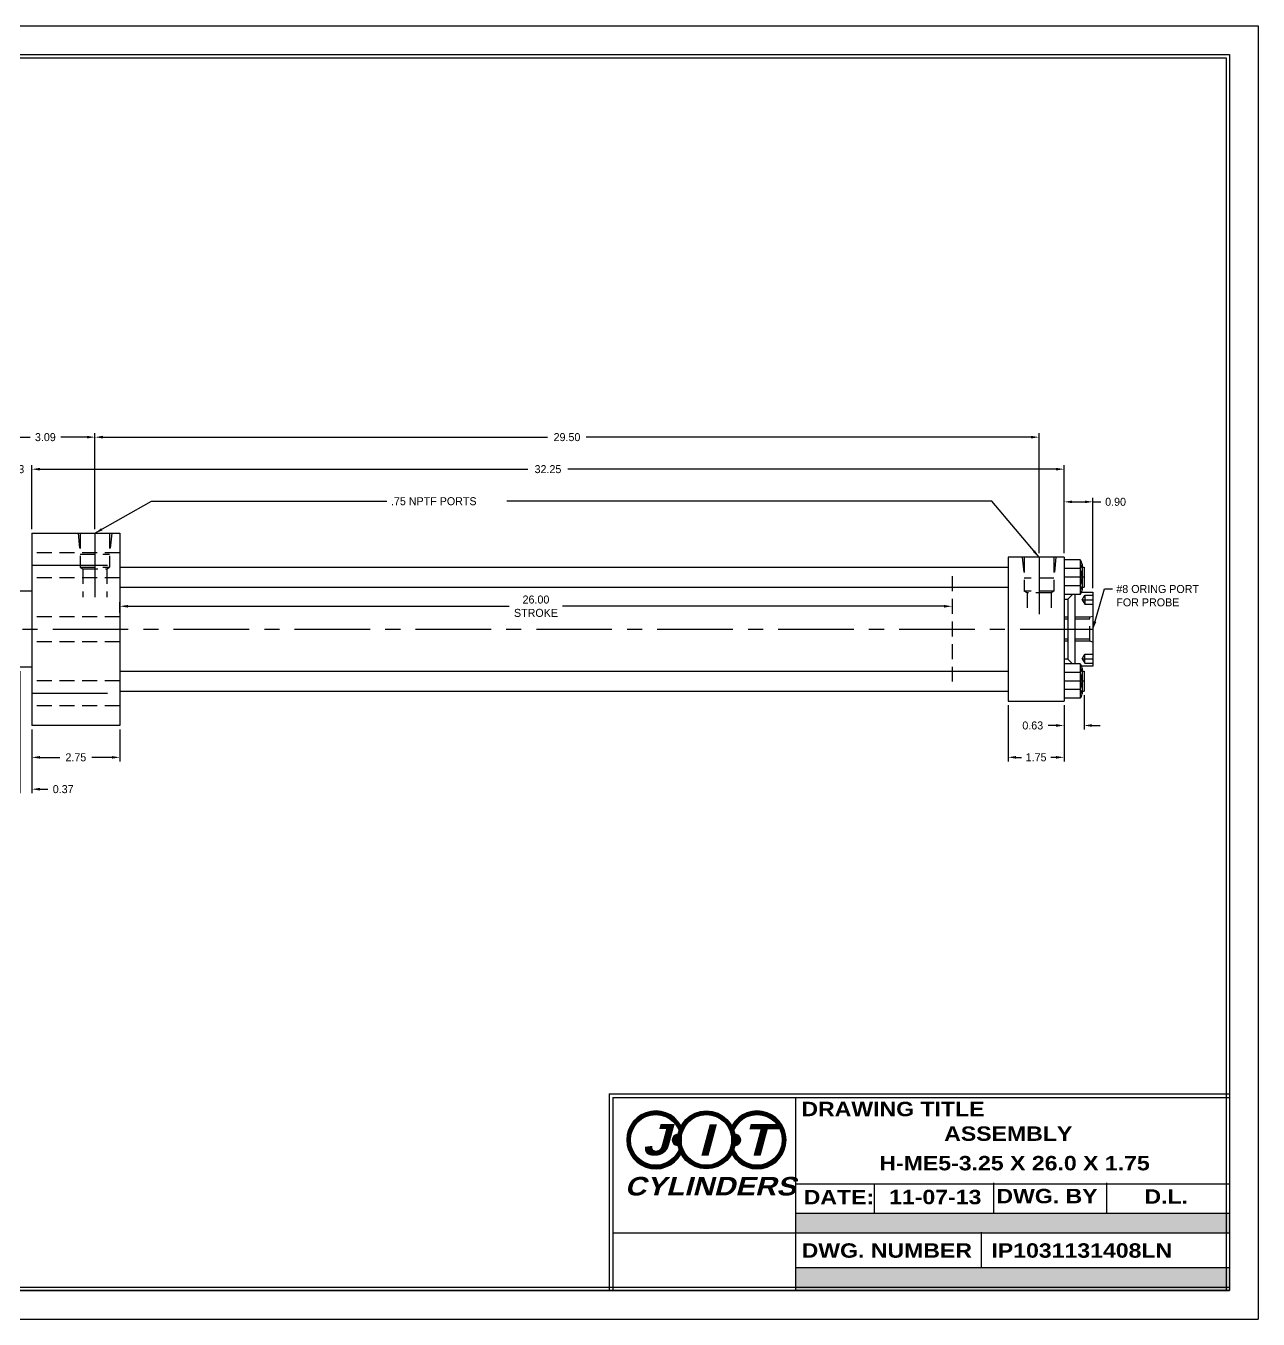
# Model space of a CAD drawing. Extents: x -19.7 to 42.1, y -13.8 to 43.9.
# Drawn here: x 3.57 to 42.07, y -13.76 to 26.63 of the extents above; entities that cross this region are included whole.
import ezdxf

# ---------------------------------------------------------------- set-up
doc = ezdxf.new("R2010")
doc.units = 0
doc.header["$LTSCALE"] = 1.888889
doc.header["$MEASUREMENT"] = 0
doc.linetypes.add('CENTER', pattern=[2, 1.25, -0.25, 0.25, -0.25])
doc.linetypes.add('DASHED2', pattern=[0.375, 0.25, -0.125])
doc.layers.get('DEFPOINTS').update_dxf_attribs({"linetype": 'CONTINUOUS'})
for name, color, linetype in [('BODY', 1, 'CONTINUOUS'), ('CENTER', 70, 'CENTER'), ('DIMENSION', 7, 'CONTINUOUS'), ('HIDDEN', 140, 'DASHED2'), ('TB', 7, 'CONTINUOUS')]:
    doc.layers.add(name, color=color, linetype=linetype)
doc.styles.add('ADESK1', font='romans')
doc.dimstyles.new('STANDARD_WS', dxfattribs={"dimscale": 1.888889, "dimtxt": 0.18, "dimasz": 0.18, "dimexe": 0.18, "dimexo": 0.0625, "dimgap": 0.09, "dimtad": 0, "dimtih": 1, "dimtoh": 1, "dimdec": 4, "dimzin": 0, "dimdsep": 46, "dimtxsty": 'Standard', "dimcen": 0.09, "dimadec": 0, "dimazin": 0, "dimtfac": 1, "dimtdec": 4, "dimtofl": 0, "dimtmove": 0, "dimatfit": 3, "dimfxl": 0, "dimtolj": 1, "dimtzin": 0, "dimarcsym": 0})
pattern_1 = [(0, (-16.87327, -4.33368), (0, 0.12668906), [0.12668906, -0.12668906]), (45, (-16.746585, -4.33368), (7e-18, 0.12668906), [0.03167227, -0.11582086, 0.03167227, -0.1791654])]

# ---------------------------------------------------------------- blocks, each defined once
blk = doc.blocks.new('*D117')
at = {"layer": 'DEFPOINTS', "color": 0}
for p in [(36.009, 12.787), (3.759, 10.787), (36.009, 10.037)]:
    blk.add_point(p, dxfattribs=at)
at = {"layer": 'DIMENSION', "color": 0, "lineweight": -2}
for p, q in [((3.759, 10.912), (3.759, 12.912)), ((4.009, 12.787), (19.259, 12.787)), ((35.759, 12.787), (20.509, 12.787)), ((36.009, 10.162), (36.009, 12.912))]:
    blk.add_line(p, q, dxfattribs=at)
at = {"layer": 'DIMENSION', "color": 0}
for points in [[(4.009, 12.829), (4.009, 12.746), (3.759, 12.787)], [(35.759, 12.829), (35.759, 12.746), (36.009, 12.787)]]:
    blk.add_solid(points, dxfattribs=at)
at = {"layer": 'DIMENSION', "color": 0, "insert": (19.884, 12.787), "char_height": 0.25, "attachment_point": 5}
blk.add_mtext('\\A1;32.25', dxfattribs=at)
blk = doc.blocks.new('*D118')
at = {"layer": 'DEFPOINTS', "color": 0}
for p in [(5.728, 13.787), (5.728, 10.787), (35.227, 10.037)]:
    blk.add_point(p, dxfattribs=at)
at = {"layer": 'DIMENSION', "color": 0, "lineweight": -2}
for p, q in [((5.728, 10.912), (5.728, 13.912)), ((5.978, 13.787), (19.874, 13.787)), ((34.977, 13.787), (21.082, 13.787)), ((35.227, 10.162), (35.227, 13.912))]:
    blk.add_line(p, q, dxfattribs=at)
at = {"layer": 'DIMENSION', "color": 0}
for points in [[(5.978, 13.829), (5.978, 13.746), (5.728, 13.787)], [(34.977, 13.829), (34.977, 13.746), (35.227, 13.787)]]:
    blk.add_solid(points, dxfattribs=at)
at = {"layer": 'DIMENSION', "color": 0, "insert": (20.478, 13.787), "char_height": 0.25, "attachment_point": 5}
blk.add_mtext('\\A1;29.50', dxfattribs=at)
blk = doc.blocks.new('*D119')
at = {"layer": 'DEFPOINTS', "color": 0}
for p in [(2.634, 13.787), (5.728, 10.787), (2.634, 8.569)]:
    blk.add_point(p, dxfattribs=at)
at = {"layer": 'DIMENSION', "color": 0, "lineweight": -2}
for p, q in [((2.634, 8.694), (2.634, 13.912)), ((2.884, 13.787), (3.702, 13.787)), ((5.478, 13.787), (4.66, 13.787)), ((5.728, 10.912), (5.728, 13.912))]:
    blk.add_line(p, q, dxfattribs=at)
at = {"layer": 'DIMENSION', "color": 0}
for points in [[(2.884, 13.829), (2.884, 13.746), (2.634, 13.787)], [(5.478, 13.829), (5.478, 13.746), (5.728, 13.787)]]:
    blk.add_solid(points, dxfattribs=at)
at = {"layer": 'DIMENSION', "color": 0, "insert": (4.181, 13.787), "char_height": 0.25, "attachment_point": 5}
blk.add_mtext('\\A1;3.09', dxfattribs=at)
blk = doc.blocks.new('*D120')
at = {"layer": 'DEFPOINTS', "color": 0}
for p in [(2.634, 12.787), (3.759, 10.787), (2.634, 8.569)]:
    blk.add_point(p, dxfattribs=at)
at = {"layer": 'DIMENSION', "color": 0, "lineweight": -2}
for p, q in [((2.384, 12.787), (2.134, 12.787)), ((2.634, 8.694), (2.634, 12.912)), ((3.759, 10.912), (3.759, 12.912)), ((4.009, 12.787), (4.259, 12.787))]:
    blk.add_line(p, q, dxfattribs=at)
at = {"layer": 'DIMENSION', "color": 0}
for points in [[(2.384, 12.829), (2.384, 12.746), (2.634, 12.787)], [(4.009, 12.829), (4.009, 12.746), (3.759, 12.787)]]:
    blk.add_solid(points, dxfattribs=at)
at = {"layer": 'DIMENSION', "color": 0, "insert": (3.197, 12.787), "char_height": 0.25, "attachment_point": 5}
blk.add_mtext('\\A1;1.13', dxfattribs=at)
blk = doc.blocks.new('*D122')
at = {"layer": 'DEFPOINTS', "color": 0}
for p in [(3.759, 4.787), (6.509, 4.787), (6.509, 3.787)]:
    blk.add_point(p, dxfattribs=at)
at = {"layer": 'DIMENSION', "color": 0, "lineweight": -2}
for p, q in [((3.759, 4.662), (3.759, 3.662)), ((6.509, 4.662), (6.509, 3.662)), ((4.009, 3.787), (4.634, 3.787)), ((6.259, 3.787), (5.634, 3.787))]:
    blk.add_line(p, q, dxfattribs=at)
at = {"layer": 'DIMENSION', "color": 0}
for points in [[(4.009, 3.829), (4.009, 3.746), (3.759, 3.787)], [(6.259, 3.829), (6.259, 3.746), (6.509, 3.787)]]:
    blk.add_solid(points, dxfattribs=at)
at = {"layer": 'DIMENSION', "color": 0, "insert": (5.134, 3.787), "char_height": 0.25, "attachment_point": 5}
blk.add_mtext('\\A1;2.75', dxfattribs=at)
blk = doc.blocks.new('*D123')
at = {"layer": 'DEFPOINTS', "color": 0}
for p in [(34.259, 5.537), (36.009, 5.537), (34.259, 3.787)]:
    blk.add_point(p, dxfattribs=at)
at = {"layer": 'DIMENSION', "color": 0, "lineweight": -2}
for p, q in [((34.259, 5.412), (34.259, 3.662)), ((36.009, 5.412), (36.009, 3.662)), ((34.509, 3.787), (34.676, 3.787)), ((35.759, 3.787), (35.593, 3.787))]:
    blk.add_line(p, q, dxfattribs=at)
at = {"layer": 'DIMENSION', "color": 0}
for points in [[(34.509, 3.829), (34.509, 3.746), (34.259, 3.787)], [(35.759, 3.829), (35.759, 3.746), (36.009, 3.787)]]:
    blk.add_solid(points, dxfattribs=at)
at = {"layer": 'DIMENSION', "color": 0, "insert": (35.134, 3.787), "char_height": 0.25, "attachment_point": 5}
blk.add_mtext('\\A1;1.75', dxfattribs=at)
blk = doc.blocks.new('*D125')
at = {"layer": 'DEFPOINTS', "color": 0}
for p in [(36.634, 5.859), (36.009, 5.537), (36.009, 4.782)]:
    blk.add_point(p, dxfattribs=at)
at = {"layer": 'DIMENSION', "color": 0, "lineweight": -2}
for p, q in [((36.634, 5.734), (36.634, 4.657)), ((36.009, 5.412), (36.009, 4.657)), ((35.759, 4.782), (35.509, 4.782)), ((36.884, 4.782), (37.134, 4.782))]:
    blk.add_line(p, q, dxfattribs=at)
at = {"layer": 'DIMENSION', "color": 0}
for points in [[(35.759, 4.824), (35.759, 4.74), (36.009, 4.782)], [(36.884, 4.824), (36.884, 4.74), (36.634, 4.782)]]:
    blk.add_solid(points, dxfattribs=at)
at = {"layer": 'DIMENSION', "color": 0, "insert": (35.03, 4.782), "char_height": 0.25, "attachment_point": 5}
blk.add_mtext('\\A1;0.63', dxfattribs=at)
blk = doc.blocks.new('*D127')
at = {"layer": 'DEFPOINTS', "color": 0}
for p in [(3.384, 6.599), (3.759, 4.787), (3.384, 2.793)]:
    blk.add_point(p, dxfattribs=at)
at = {"layer": 'DIMENSION', "color": 0, "lineweight": -2}
for p, q in [((3.384, 6.474), (3.384, 2.668)), ((3.759, 4.662), (3.759, 2.668)), ((3.134, 2.793), (2.884, 2.793)), ((4.009, 2.793), (4.259, 2.793))]:
    blk.add_line(p, q, dxfattribs=at)
at = {"layer": 'DIMENSION', "color": 0}
for points in [[(3.134, 2.834), (3.134, 2.751), (3.384, 2.793)], [(4.009, 2.834), (4.009, 2.751), (3.759, 2.793)]]:
    blk.add_solid(points, dxfattribs=at)
at = {"layer": 'DIMENSION', "color": 0, "insert": (4.738, 2.793), "char_height": 0.25, "attachment_point": 5}
blk.add_mtext('\\A1;0.37', dxfattribs=at)
blk = doc.blocks.new('*D130')
at = {"layer": 'DEFPOINTS', "color": 0}
for p in [(6.509, 8.506), (32.509, 8.531), (6.509, 8.178)]:
    blk.add_point(p, dxfattribs=at)
at = {"layer": 'DIMENSION', "color": 0, "lineweight": -2}
for p, q in [((6.509, 8.303), (6.509, 8.631)), ((6.759, 8.506), (18.676, 8.506)), ((32.259, 8.506), (20.343, 8.506)), ((32.509, 8.406), (32.509, 8.381))]:
    blk.add_line(p, q, dxfattribs=at)
at = {"layer": 'DIMENSION', "color": 0}
for points in [[(6.759, 8.547), (6.759, 8.464), (6.509, 8.506)], [(32.259, 8.547), (32.259, 8.464), (32.509, 8.506)]]:
    blk.add_solid(points, dxfattribs=at)
at = {"layer": 'DIMENSION', "color": 0, "insert": (19.509, 8.506), "char_height": 0.25, "attachment_point": 5}
blk.add_mtext('\\A1;26.00\\PSTROKE', dxfattribs=at)
blk = doc.blocks.new('*D134')
at = {"layer": 'DEFPOINTS', "color": 0}
for p in [(36.909, 11.767), (36.009, 10.037), (36.909, 8.943)]:
    blk.add_point(p, dxfattribs=at)
at = {"layer": 'DIMENSION', "color": 0, "lineweight": -2}
for p, q in [((36.009, 10.162), (36.009, 11.892)), ((36.259, 11.767), (36.659, 11.767)), ((36.909, 9.068), (36.909, 11.892)), ((36.909, 11.767), (37.159, 11.767))]:
    blk.add_line(p, q, dxfattribs=at)
at = {"layer": 'DIMENSION', "color": 0}
for points in [[(36.259, 11.808), (36.259, 11.725), (36.009, 11.767)], [(36.659, 11.808), (36.659, 11.725), (36.909, 11.767)]]:
    blk.add_solid(points, dxfattribs=at)
at = {"layer": 'DIMENSION', "color": 0, "insert": (37.618, 11.767), "char_height": 0.25, "attachment_point": 5}
blk.add_mtext('\\A1;0.90', dxfattribs=at)

msp = doc.modelspace()

# ---------------------------------------------------------------- hatches: boundary and pattern name
at = {"layer": 'TB'}
h = msp.add_hatch(dxfattribs=at)
h.set_pattern_fill('FLEX', color=256, scale=0.506756, style=0)
h.set_pattern_definition(pattern_1)
h.paths.add_polyline_path([(41.181, -11.058), (41.181, -10.454), (27.618, -10.454), (27.618, -11.058)])
h = msp.add_hatch(dxfattribs=at)
h.set_pattern_fill('FLEX', color=256, scale=0.506756, style=0)
h.set_pattern_definition(pattern_1)
h.paths.add_polyline_path([(41.181, -12.867), (41.181, -12.146), (27.618, -12.146), (27.618, -12.867)])

# ---------------------------------------------------------------- linework, layer by layer
at = {"layer": 'BODY'}
for p, q in [((3.759, 10.787), (3.759, 4.787)), ((3.759, 10.787), (6.509, 10.787)), ((6.509, 10.787), (6.509, 4.787)), ((6.509, 9.725), (34.259, 9.725)), ((34.259, 10.037), (34.259, 5.537)), ((36.009, 10.037), (34.259, 10.037)), ((36.009, 10.037), (36.009, 5.537)), ((36.509, 9.953), (36.009, 9.953)), ((36.009, 9.953), (36.009, 8.872)), ((36.509, 9.953), (36.509, 8.872)), ((36.571, 9.818), (36.571, 9.007)), ((36.571, 9.724), (36.634, 9.724)), ((36.634, 9.724), (36.634, 9.1)), ((36.509, 9.682), (36.009, 9.682)), ((3.759, 8.975), (3.384, 8.975)), ((6.509, 9.1), (34.259, 9.1)), ((34.259, 9.1), (34.259, 8.588)), ((36.509, 9.142), (36.009, 9.142)), ((36.56, 8.943), (36.909, 8.943)), ((36.571, 9.1), (36.634, 9.1)), ((36.909, 8.943), (36.909, 6.631)), ((36.509, 8.872), (36.009, 8.872)), ((36.009, 8.725), (36.129, 8.725)), ((36.009, 8.725), (36.009, 8.572)), ((36.129, 8.725), (36.276, 8.872)), ((36.129, 8.725), (36.129, 6.85)), ((36.347, 8.872), (36.347, 6.711)), ((3.759, 6.599), (3.384, 6.599)), ((6.509, 6.475), (34.259, 6.475)), ((36.129, 6.85), (36.009, 6.85)), ((36.509, 6.711), (36.009, 6.711)), ((36.009, 6.711), (36.009, 5.631)), ((36.267, 6.711), (36.129, 6.85)), ((36.509, 6.711), (36.509, 5.631)), ((36.909, 6.631), (36.563, 6.631)), ((36.571, 6.576), (36.571, 5.766)), ((36.571, 6.483), (36.634, 6.483)), ((36.634, 6.483), (36.634, 5.859)), ((36.509, 6.441), (36.009, 6.441)), ((6.509, 5.85), (34.259, 5.85)), ((36.509, 5.901), (36.009, 5.901)), ((36.571, 5.859), (36.634, 5.859)), ((34.259, 5.537), (36.009, 5.537)), ((36.509, 5.631), (36.009, 5.631)), ((6.509, 4.787), (3.759, 4.787))]:
    msp.add_line(p, q, dxfattribs=at)
for centre, radius, start, end in [((36.393, 9.818), 0.178, 310.6974, 49.3026), ((35.952, 9.412), 0.62, 334.1533, 25.8467), ((36.393, 9.007), 0.178, 310.6974, 49.3026), ((36.393, 6.576), 0.178, 310.6974, 49.3026), ((35.952, 6.171), 0.62, 334.1533, 25.8467), ((36.393, 5.766), 0.178, 310.6974, 49.3026)]:
    msp.add_arc(centre, radius, start, end, dxfattribs=at)
at = {"layer": 'CENTER'}
for p, q in [((5.728, 10.787), (5.728, 8.787)), ((3.759, 9.787), (6.509, 9.787)), ((35.227, 10.037), (35.227, 8.256)), ((36.634, 9.412), (36.009, 9.412)), ((36.578, 8.709), (36.909, 8.709)), ((0.634, 7.787), (36.909, 7.787)), ((36.578, 6.865), (36.909, 6.865)), ((36.634, 6.171), (36.009, 6.171)), ((3.759, 5.787), (6.509, 5.787))]:
    msp.add_line(p, q, dxfattribs=at)
at = {"layer": 'HIDDEN'}
for p, q in [((5.203, 10.787), (5.267, 10.131)), ((5.267, 10.787), (5.267, 9.725)), ((6.189, 10.787), (6.189, 9.725)), ((6.253, 10.787), (6.189, 10.131)), ((6.509, 10.178), (3.759, 10.178)), ((5.267, 10.131), (6.189, 10.131)), ((5.267, 9.725), (6.189, 9.725)), ((5.267, 9.725), (5.353, 9.676)), ((6.103, 9.676), (6.189, 9.725)), ((34.702, 10.037), (34.766, 9.381)), ((34.766, 10.037), (34.766, 8.975)), ((35.688, 10.037), (35.688, 8.975)), ((35.752, 10.037), (35.688, 9.381)), ((6.509, 9.397), (3.759, 9.397)), ((5.353, 9.676), (6.103, 9.676)), ((5.353, 9.676), (5.353, 8.787)), ((6.103, 9.676), (6.103, 8.787)), ((32.509, 9.449), (32.509, 6.159)), ((35.688, 9.381), (34.766, 9.381)), ((35.688, 8.975), (34.766, 8.975)), ((34.852, 8.926), (34.766, 8.975)), ((35.602, 8.926), (34.852, 8.926)), ((34.852, 8.926), (34.852, 8.256)), ((35.688, 8.975), (35.602, 8.926)), ((35.602, 8.926), (35.602, 8.256)), ((36.578, 8.709), (36.659, 8.85)), ((36.578, 8.709), (36.659, 8.569)), ((36.659, 8.85), (36.659, 8.569)), ((36.659, 8.85), (36.909, 8.85)), ((36.659, 8.569), (36.909, 8.569)), ((6.509, 8.178), (3.759, 8.178)), ((36.809, 8.162), (36.009, 8.162)), ((36.809, 8.1), (36.009, 8.1)), ((36.909, 8.189), (36.809, 8.162)), ((36.809, 7.412), (36.809, 8.162)), ((6.509, 7.397), (3.759, 7.397)), ((36.809, 7.474), (36.009, 7.474)), ((36.809, 7.412), (36.009, 7.412)), ((36.909, 7.385), (36.809, 7.412)), ((36.578, 6.865), (36.659, 7.006)), ((36.659, 7.006), (36.909, 7.006)), ((36.659, 6.725), (36.659, 7.006)), ((36.578, 6.865), (36.659, 6.725)), ((36.659, 6.725), (36.909, 6.725)), ((6.509, 6.178), (3.759, 6.178)), ((6.509, 5.397), (3.759, 5.397))]:
    msp.add_line(p, q, dxfattribs=at)
at = {"layer": 'TB'}
for p, q in [((-19.672, 26.633), (42.072, 26.633)), ((42.072, 26.633), (42.072, -13.758)), ((-18.781, 25.742), (41.181, 25.742)), ((-18.671, 25.631), (41.07, 25.631)), ((41.07, 25.631), (41.07, -12.867)), ((41.181, 25.742), (41.181, -12.867)), ((21.797, -6.724), (41.181, -6.724)), ((21.797, -6.724), (21.797, -12.867)), ((21.907, -6.835), (41.181, -6.835)), ((21.907, -6.835), (21.907, -12.867)), ((27.618, -6.835), (27.618, -12.867)), ((27.618, -9.537), (41.181, -9.537)), ((30.08, -9.533), (30.08, -10.454)), ((33.8, -9.501), (33.8, -10.446)), ((37.332, -9.501), (37.332, -10.454)), ((27.618, -10.454), (41.181, -10.454)), ((21.907, -11.058), (27.618, -11.058)), ((27.618, -11.058), (41.181, -11.058)), ((33.422, -11.044), (33.422, -12.146)), ((27.618, -12.146), (27.618, -12.146)), ((27.618, -12.146), (41.181, -12.146)), ((41.181, -12.867), (-18.781, -12.867)), ((-18.781, -12.867), (41.181, -12.867)), ((-18.671, -12.757), (41.181, -12.757)), ((-19.672, -13.758), (42.072, -13.758))]:
    msp.add_line(p, q, dxfattribs=at)
for centre, radius in [((24.835, -8.161), 0.903), ((24.835, -8.161), 0.901), ((24.835, -8.161), 0.899), ((24.835, -8.161), 0.897), ((24.835, -8.161), 0.894), ((24.835, -8.161), 0.894), ((24.835, -8.161), 0.892), ((24.835, -8.161), 0.892), ((23.251, -8.161), 0.796), ((23.251, -8.161), 0.794), ((23.251, -8.161), 0.792), ((24.835, -8.161), 0.89), ((24.835, -8.161), 0.888), ((24.835, -8.161), 0.885), ((24.835, -8.161), 0.883), ((24.835, -8.161), 0.881), ((24.835, -8.161), 0.879), ((24.835, -8.161), 0.877), ((24.835, -8.161), 0.874), ((24.835, -8.161), 0.872), ((24.835, -8.161), 0.87), ((24.835, -8.161), 0.868), ((24.835, -8.161), 0.865), ((24.835, -8.161), 0.863), ((24.835, -8.161), 0.861), ((24.835, -8.161), 0.859), ((24.835, -8.161), 0.856), ((24.835, -8.161), 0.854), ((24.835, -8.161), 0.852), ((24.835, -8.161), 0.85), ((24.835, -8.161), 0.848), ((24.835, -8.161), 0.848), ((24.835, -8.161), 0.845), ((24.835, -8.161), 0.843), ((24.835, -8.161), 0.843), ((24.835, -8.161), 0.841), ((24.835, -8.161), 0.839), ((24.835, -8.161), 0.836), ((24.835, -8.161), 0.834), ((24.835, -8.161), 0.832), ((24.835, -8.161), 0.83), ((24.835, -8.161), 0.828), ((24.835, -8.161), 0.825), ((24.835, -8.161), 0.823), ((24.835, -8.161), 0.821), ((24.835, -8.161), 0.819), ((24.835, -8.161), 0.816), ((24.835, -8.161), 0.814), ((24.835, -8.161), 0.812), ((24.835, -8.161), 0.81), ((24.835, -8.161), 0.807), ((24.835, -8.161), 0.805), ((24.835, -8.161), 0.803), ((24.835, -8.161), 0.801), ((24.835, -8.161), 0.799), ((24.835, -8.161), 0.796), ((24.835, -8.161), 0.794), ((24.835, -8.161), 0.792), ((26.419, -8.161), 0.792)]:
    msp.add_circle(centre, radius, dxfattribs=at)
for centre, radius, start, end in [((23.251, -8.161), 0.903, 19.4928, 340.5072), ((23.251, -8.161), 0.903, 19.4928, 340.5072), ((23.251, -8.161), 0.901, 19.3338, 340.6662), ((23.251, -8.161), 0.899, 19.1722, 340.8278), ((23.251, -8.161), 0.897, 19.0078, 340.9922), ((23.251, -8.161), 0.897, 19.0078, 340.9922), ((23.251, -8.161), 0.894, 18.8405, 341.1595), ((23.251, -8.161), 0.894, 18.8405, 341.1595), ((23.251, -8.161), 0.892, 18.6704, 341.3296), ((26.419, -8.161), 0.903, 199.4928, 160.5072), ((26.419, -8.161), 0.903, 199.4928, 160.5072), ((26.419, -8.161), 0.901, 199.3338, 160.6662), ((26.419, -8.161), 0.899, 199.1722, 160.8278), ((26.419, -8.161), 0.897, 199.0078, 160.9922), ((26.419, -8.161), 0.894, 198.8405, 161.1595), ((26.419, -8.161), 0.894, 198.8405, 161.1595), ((26.419, -8.161), 0.892, 198.6704, 161.3296), ((23.251, -8.161), 0.89, 18.4972, 341.5028), ((23.251, -8.161), 0.888, 18.3209, 341.6791), ((23.251, -8.161), 0.885, 18.1415, 341.8585), ((23.251, -8.161), 0.883, 17.9587, 342.0413), ((23.251, -8.161), 0.881, 17.7725, 342.2275), ((23.251, -8.161), 0.879, 17.5827, 342.4173), ((23.251, -8.161), 0.877, 17.3893, 342.6107), ((23.251, -8.161), 0.874, 17.1921, 342.8079), ((23.251, -8.161), 0.874, 17.1921, 342.8079), ((23.251, -8.161), 0.872, 16.9909, 343.0091), ((23.251, -8.161), 0.87, 16.7857, 343.2143), ((23.251, -8.161), 0.87, 16.7857, 343.2143), ((23.251, -8.161), 0.87, 16.7857, 343.2143), ((23.251, -8.161), 0.868, 16.5761, 343.4239), ((23.251, -8.161), 0.865, 16.3622, 343.6378), ((23.251, -8.161), 0.863, 16.1436, 343.8564), ((23.251, -8.161), 0.861, 15.9201, 344.0799), ((23.251, -8.161), 0.859, 15.6916, 344.3084), ((23.251, -8.161), 0.856, 15.4578, 344.5422), ((23.251, -8.161), 0.854, 15.2185, 344.7815), ((23.251, -8.161), 0.852, 14.9733, 345.0267), ((23.251, -8.161), 0.85, 14.722, 345.278), ((23.251, -8.161), 0.848, 14.4643, 345.5357), ((23.251, -8.161), 0.848, 14.4643, 345.5357), ((23.251, -8.161), 0.845, 14.1997, 345.8003), ((23.251, -8.161), 0.843, 13.9278, 346.0722), ((23.251, -8.161), 0.841, 13.6483, 346.3517), ((23.251, -8.161), 0.839, 13.3605, 346.6395), ((23.251, -8.161), 0.836, 13.0641, 346.9359), ((23.251, -8.161), 0.836, 13.0641, 346.9359), ((23.251, -8.161), 0.834, 12.7582, 347.2418), ((23.251, -8.161), 0.832, 12.4423, 347.5577), ((23.251, -8.161), 0.83, 12.1154, 347.8846), ((23.251, -8.161), 0.828, 11.7768, 348.2232), ((23.251, -8.161), 0.825, 11.4252, 348.5748), ((23.251, -8.161), 0.823, 11.0595, 348.9405), ((23.251, -8.161), 0.823, 11.0595, 348.9405), ((23.251, -8.161), 0.821, 10.6782, 349.3218), ((23.251, -8.161), 0.819, 10.2795, 349.7205), ((23.251, -8.161), 0.816, 9.8613, 350.1387), ((23.251, -8.161), 0.814, 9.4209, 350.5791), ((23.251, -8.161), 0.812, 8.9551, 351.0449), ((23.251, -8.161), 0.81, 8.4597, 351.5403), ((23.251, -8.161), 0.807, 7.929, 352.071), ((23.251, -8.161), 0.805, 7.3553, 352.6447), ((23.251, -8.161), 0.803, 6.7278, 353.2722), ((23.251, -8.161), 0.801, 6.0295, 353.9705), ((23.251, -8.161), 0.801, 6.0295, 353.9705), ((23.251, -8.161), 0.799, 5.232, 354.768), ((26.419, -8.161), 0.89, 198.4972, 161.5028), ((26.419, -8.161), 0.888, 198.3209, 161.6791), ((26.419, -8.161), 0.885, 198.1415, 161.8585), ((26.419, -8.161), 0.883, 197.9587, 162.0413), ((26.419, -8.161), 0.881, 197.7725, 162.2275), ((26.419, -8.161), 0.879, 197.5827, 162.4173), ((26.419, -8.161), 0.877, 197.3893, 162.6107), ((26.419, -8.161), 0.874, 197.1921, 162.8079), ((26.419, -8.161), 0.872, 196.9909, 163.0091), ((26.419, -8.161), 0.87, 196.7857, 163.2143), ((26.419, -8.161), 0.868, 196.5761, 163.4239), ((26.419, -8.161), 0.865, 196.3622, 163.6378), ((26.419, -8.161), 0.863, 196.1436, 163.8564), ((26.419, -8.161), 0.861, 195.9201, 164.0799), ((26.419, -8.161), 0.859, 195.6916, 164.3084), ((26.419, -8.161), 0.856, 195.4578, 164.5422), ((26.419, -8.161), 0.854, 195.2185, 164.7815), ((26.419, -8.161), 0.852, 194.9733, 165.0267), ((26.419, -8.161), 0.85, 194.722, 165.278), ((26.419, -8.161), 0.85, 194.722, 165.278), ((26.419, -8.161), 0.848, 194.4643, 165.5357), ((26.419, -8.161), 0.848, 194.4643, 165.5357), ((26.419, -8.161), 0.845, 194.1997, 165.8003), ((26.419, -8.161), 0.843, 193.9278, 166.0722), ((26.419, -8.161), 0.841, 193.6483, 166.3517), ((26.419, -8.161), 0.839, 193.3605, 166.6395), ((26.419, -8.161), 0.836, 193.0641, 166.9359), ((26.419, -8.161), 0.834, 192.7582, 167.2418), ((26.419, -8.161), 0.832, 192.4423, 167.5577), ((26.419, -8.161), 0.832, 192.4423, 167.5577), ((26.419, -8.161), 0.83, 192.1154, 167.8846), ((26.419, -8.161), 0.828, 191.7768, 168.2232), ((26.419, -8.161), 0.825, 191.4252, 168.5748), ((26.419, -8.161), 0.823, 191.0595, 168.9405), ((26.419, -8.161), 0.821, 190.6782, 169.3218), ((26.419, -8.161), 0.819, 190.2795, 169.7205), ((26.419, -8.161), 0.816, 189.8613, 170.1387), ((26.419, -8.161), 0.814, 189.4209, 170.5791), ((26.419, -8.161), 0.812, 188.9551, 171.0449), ((26.419, -8.161), 0.81, 188.4597, 171.5403), ((26.419, -8.161), 0.807, 187.929, 172.071), ((26.419, -8.161), 0.805, 187.3553, 172.6447), ((26.419, -8.161), 0.803, 186.7278, 173.2722), ((26.419, -8.161), 0.801, 186.0295, 173.9705), ((26.419, -8.161), 0.799, 185.232, 174.768), ((26.419, -8.161), 0.796, 184.2804, 175.7196), ((26.419, -8.161), 0.794, 183.0328, 176.9672), ((23.932, -8.161), 0.167, 83.927, 276.073), ((23.932, -8.161), 0.165, 83.927, 276.073), ((23.932, -8.161), 0.163, 83.927, 276.073), ((23.932, -8.161), 0.16, 83.927, 276.073), ((23.932, -8.161), 0.158, 83.927, 276.073), ((23.932, -8.161), 0.156, 83.927, 276.073), ((23.932, -8.161), 0.154, 83.927, 276.073), ((23.932, -8.161), 0.151, 83.927, 276.073), ((23.932, -8.161), 0.149, 83.927, 276.073), ((23.932, -8.161), 0.147, 83.927, 276.073), ((23.932, -8.161), 0.145, 83.927, 276.073), ((23.932, -8.161), 0.143, 83.927, 276.073), ((23.932, -8.161), 0.14, 83.927, 276.073), ((23.932, -8.161), 0.138, 83.927, 276.073), ((23.932, -8.161), 0.136, 83.927, 276.073), ((23.932, -8.161), 0.134, 83.927, 276.073), ((23.932, -8.161), 0.131, 83.927, 276.073), ((23.932, -8.161), 0.129, 83.927, 276.073), ((23.932, -8.161), 0.127, 83.927, 276.073), ((23.932, -8.161), 0.125, 83.927, 276.073), ((23.932, -8.161), 0.123, 83.927, 276.073), ((23.932, -8.161), 0.12, 83.927, 276.073), ((23.932, -8.161), 0.118, 83.927, 276.073), ((23.932, -8.161), 0.116, 83.927, 276.073), ((23.932, -8.161), 0.114, 83.927, 276.073), ((23.932, -8.161), 0.111, 83.927, 276.073), ((23.932, -8.161), 0.109, 83.927, 276.073), ((23.932, -8.161), 0.107, 83.927, 276.073), ((23.932, -8.161), 0.105, 83.927, 276.073), ((23.932, -8.161), 0.102, 83.927, 276.073), ((23.932, -8.161), 0.1, 83.927, 276.073), ((23.932, -8.161), 0.098, 83.927, 276.073), ((23.932, -8.161), 0.0958, 83.927, 276.073), ((23.932, -8.161), 0.0936, 83.927, 276.073), ((23.932, -8.161), 0.0913, 83.927, 276.073), ((23.932, -8.161), 0.0891, 83.927, 276.073), ((23.932, -8.161), 0.0869, 83.927, 276.073), ((23.932, -8.161), 0.0846, 83.927, 276.073), ((25.738, -8.161), 0.167, 264.6938, 95.3062), ((25.738, -8.161), 0.165, 264.6938, 95.3062), ((25.738, -8.161), 0.163, 264.6938, 95.3062), ((25.738, -8.161), 0.16, 264.6938, 95.3062), ((25.738, -8.161), 0.158, 264.6938, 95.3062), ((25.738, -8.161), 0.156, 264.6938, 95.3062), ((25.738, -8.161), 0.154, 264.6938, 95.3062), ((25.738, -8.161), 0.151, 264.6938, 95.3062), ((25.738, -8.161), 0.149, 264.6938, 95.3062), ((25.738, -8.161), 0.147, 264.6938, 95.3062), ((25.738, -8.161), 0.145, 264.6938, 95.3062), ((25.738, -8.161), 0.143, 264.6938, 95.3062), ((25.738, -8.161), 0.14, 264.6938, 95.3062), ((25.738, -8.161), 0.138, 264.6938, 95.3062), ((25.738, -8.161), 0.136, 264.6938, 95.3062), ((25.738, -8.161), 0.134, 264.6938, 95.3062), ((25.738, -8.161), 0.131, 264.6938, 95.3062), ((25.738, -8.161), 0.129, 264.6938, 95.3062), ((25.738, -8.161), 0.127, 264.6938, 95.3062), ((25.738, -8.161), 0.125, 264.6938, 95.3062), ((25.738, -8.161), 0.123, 264.6938, 95.3062), ((25.738, -8.161), 0.12, 264.6938, 95.3062), ((25.738, -8.161), 0.118, 264.6938, 95.3062), ((25.738, -8.161), 0.116, 264.6938, 95.3062), ((25.738, -8.161), 0.114, 264.6938, 95.3062), ((25.738, -8.161), 0.111, 264.6938, 95.3062), ((25.738, -8.161), 0.109, 264.6938, 95.3062), ((25.738, -8.161), 0.107, 264.6938, 95.3062), ((25.738, -8.161), 0.105, 264.6938, 95.3062), ((25.738, -8.161), 0.102, 264.6938, 95.3062), ((25.738, -8.161), 0.1, 264.6938, 95.3062), ((25.738, -8.161), 0.098, 264.6938, 95.3062), ((25.738, -8.161), 0.0958, 264.6938, 95.3062), ((25.738, -8.161), 0.0936, 264.6938, 95.3062), ((25.738, -8.161), 0.0913, 264.6938, 95.3062), ((25.738, -8.161), 0.0891, 264.6938, 95.3062), ((25.738, -8.161), 0.0869, 264.6938, 95.3062), ((25.738, -8.161), 0.0846, 264.6938, 95.3062), ((23.932, -8.161), 0.0824, 83.927, 276.073), ((23.932, -8.161), 0.0802, 83.927, 276.073), ((23.932, -8.161), 0.078, 83.927, 276.073), ((23.932, -8.161), 0.0757, 83.927, 276.073), ((23.932, -8.161), 0.0735, 83.927, 276.073), ((23.932, -8.161), 0.0713, 83.927, 276.073), ((23.932, -8.161), 0.0691, 83.927, 276.073), ((23.932, -8.161), 0.0668, 83.927, 276.073), ((23.932, -8.161), 0.0646, 83.927, 276.073), ((23.932, -8.161), 0.0624, 83.927, 276.073), ((23.932, -8.161), 0.0601, 83.927, 276.073), ((23.932, -8.161), 0.0579, 83.927, 276.073), ((23.932, -8.161), 0.0557, 83.927, 276.073), ((23.932, -8.161), 0.0535, 83.927, 276.073), ((23.932, -8.161), 0.0512, 83.927, 276.073), ((23.932, -8.161), 0.049, 83.927, 276.073), ((23.932, -8.161), 0.0468, 83.927, 276.073), ((23.932, -8.161), 0.0445, 83.927, 276.073), ((23.932, -8.161), 0.0423, 83.927, 276.073), ((23.932, -8.161), 0.0401, 83.927, 276.073), ((23.932, -8.161), 0.0379, 83.927, 276.073), ((23.932, -8.161), 0.0356, 83.927, 276.073), ((23.932, -8.161), 0.0334, 83.927, 276.073), ((23.932, -8.161), 0.0312, 83.927, 276.073), ((23.932, -8.161), 0.029, 83.927, 276.073), ((23.932, -8.161), 0.0267, 83.927, 276.073), ((23.932, -8.161), 0.0245, 83.927, 276.073), ((23.932, -8.161), 0.0223, 83.927, 276.073), ((23.932, -8.161), 0.02, 83.927, 276.073), ((23.932, -8.161), 0.0178, 83.927, 276.073), ((23.932, -8.161), 0.0178, 83.927, 276.073), ((23.932, -8.161), 0.0156, 83.927, 276.073), ((23.932, -8.161), 0.0134, 83.927, 276.073), ((23.932, -8.161), 0.0111, 83.927, 276.073), ((23.932, -8.161), 0.00891, 83.927, 276.073), ((23.932, -8.161), 0.00668, 83.927, 276.073), ((23.932, -8.161), 0.00445, 83.927, 276.073), ((23.932, -8.161), 0.00223, 83.927, 276.073), ((25.738, -8.161), 0.0824, 264.6938, 95.3062), ((25.738, -8.161), 0.0802, 264.6938, 95.3062), ((25.738, -8.161), 0.078, 264.6938, 95.3062), ((25.738, -8.161), 0.0757, 264.6938, 95.3062), ((25.738, -8.161), 0.0735, 264.6938, 95.3062), ((25.738, -8.161), 0.0713, 264.6938, 95.3062), ((25.738, -8.161), 0.0691, 264.6938, 95.3062), ((25.738, -8.161), 0.0668, 264.6938, 95.3062), ((25.738, -8.161), 0.0646, 264.6938, 95.3062), ((25.738, -8.161), 0.0624, 264.6938, 95.3062), ((25.738, -8.161), 0.0601, 264.6938, 95.3062), ((25.738, -8.161), 0.0579, 264.6938, 95.3062), ((25.738, -8.161), 0.0557, 264.6938, 95.3062), ((25.738, -8.161), 0.0535, 264.6938, 95.3062), ((25.738, -8.161), 0.0512, 264.6938, 95.3062), ((25.738, -8.161), 0.049, 264.6938, 95.3062), ((25.738, -8.161), 0.0468, 264.6938, 95.3062), ((25.738, -8.161), 0.0445, 264.6938, 95.3062), ((25.738, -8.161), 0.0423, 264.6938, 95.3062), ((25.738, -8.161), 0.0401, 264.6938, 95.3062), ((25.738, -8.161), 0.0379, 264.6938, 95.3062), ((25.738, -8.161), 0.0356, 264.6938, 95.3062), ((25.738, -8.161), 0.0334, 264.6938, 95.3062), ((25.738, -8.161), 0.0312, 264.6938, 95.3062), ((25.738, -8.161), 0.029, 264.6938, 95.3062), ((25.738, -8.161), 0.0267, 264.6938, 95.3062), ((25.738, -8.161), 0.0245, 264.6938, 95.3062), ((25.738, -8.161), 0.0223, 264.6938, 95.3062), ((25.738, -8.161), 0.02, 264.6938, 95.3062), ((25.738, -8.161), 0.0178, 264.6938, 95.3062), ((25.738, -8.161), 0.0156, 264.6938, 95.3062), ((25.738, -8.161), 0.0134, 264.6938, 95.3062), ((25.738, -8.161), 0.0111, 264.6938, 95.3062), ((25.738, -8.161), 0.0111, 264.6938, 95.3062), ((25.738, -8.161), 0.00891, 264.6938, 95.3062), ((25.738, -8.161), 0.00668, 264.6938, 95.3062), ((25.738, -8.161), 0.00668, 264.6938, 95.3062), ((25.738, -8.161), 0.00445, 264.6938, 95.3062), ((25.738, -8.161), 0.00223, 264.6938, 95.3062)]:
    msp.add_arc(centre, radius, start, end, dxfattribs=at)

# ---------------------------------------------------------------- texts
at = {"layer": 'DIMENSION'}
for s, insert, char_height, attachment_point in [('\\A1;', (32.646, 24.894), 0.18, 4), ('\\A1;', (11.684, 12.588), 0.18, 6), ('.75 NPTF PORTS', (14.979, 11.912), 0.25, 1), ('\\A1;', (4.236, 11.459), 0.18, 6), ('\\A1;', (4.389, 11.459), 0.18, 6), ('\\A1;', (11.12, 11.306), 0.18, 6), ('\\A1;', (14.981, 10.632), 0.18, 4), ('\\A1;', (15.118, 10.616), 0.18, 4), ('\\A1;', (6.547, 9.796), 0.18, 4), ('\\A1;', (6.592, 9.772), 0.18, 4), ('\\A1;', (10.036, 9.897), 0.18, 6), ('#8 ORING PORT\\PFOR PROBE', (37.642, 9.17), 0.25, 1), ('\\A1;', (19.578, 7.541), 0.18, 4), ('\\A1;', (19.578, 7.541), 0.18, 4), ('\\A1;', (9.407, 6.198), 0.18, 6), ('\\A1;', (9.865, 6.353), 0.18, 6), ('\\A1;', (19.578, 5.365), 0.18, 4), ('\\A1;', (19.578, 4.455), 0.18, 4)]:
    msp.add_mtext(s, dxfattribs=dict(at, insert=insert, char_height=char_height, attachment_point=attachment_point))
at = {"layer": 'TB', "insert": (27.802, -6.97), "char_height": 0.45049, "width": 28.81245, "attachment_point": 1, "style": 'ADESK1'}
msp.add_mtext('{\\fArial Black|b0|i0|c0|p34;DRAWING TITLE}', dxfattribs=at)
at = {"layer": 'TB', "attachment_point": 1}
for s, insert, char_height, width in [('{\\fArial Black|b0|i1|c0|p34;\\C7;J}', (22.817, -7.662), 0.9801, 3.08919), ('{\\fArial Black|b0|i1|c0|p34;\\C7;T}', (25.94, -7.668), 0.9801, 3.08919), ('{\\fArial Black|b0|i1|c0|p34;\\C7;I}', (24.57, -7.675), 0.9801, 2.75551), ('{\\fArial Black|b0|i0|c0|p34;\\C7;ASSEMBLY}', (32.263, -7.74), 0.45049, 12.09479), ('{\\fArial Black|b0|i0|c0|p34;\\C7;H-ME5-3.25 X 26.0 X 1.75}', (30.238, -8.661), 0.45049, 10.56548), ('{\\fArial Black|b0|i1|c0|p34;\\C7;CYLINDERS}', (22.282, -9.317), 0.57915, 6.85504), ('{\\fArial Black|b0|i0|c0|p34;\\C7;DWG. BY}', (33.895, -9.69), 0.45045, 3.43677), ('{\\fArial Black|b0|i0|c0|p34;\\C7;DATE:}', (27.873, -9.722), 0.45045, 1.67116), ('{\\fArial Black|b0|i0|c0|p34;\\C7;11-07-13}', (30.542, -9.72), 0.45049, 3.35372), ('{\\fArial Black|b0|i0|c0|p34;\\C7;D.L.}', (38.519, -9.703), 0.45049, 3.56222), ('{\\fArial Black|b0|i0|c0|p34;\\C7;DWG. NUMBER}', (27.81, -11.39), 0.45045, 5.7384), ('{\\fArial Black|b0|i0|c0|p34;\\C7;IP1031131408LN}', (33.739, -11.39), 0.45045, 5.7384)]:
    msp.add_mtext(s, dxfattribs=dict(at, insert=insert, char_height=char_height, width=width))

# ---------------------------------------------------------------- dimensions: what is measured, and where the dimension line sits
at = {"layer": 'DIMENSION'}
for base, p1, p2, picture, middle in [((2.634, 13.787), (5.728, 10.787), (2.634, 8.569), '*D119', (4.181, 13.787)), ((5.728, 13.787), (35.227, 10.037), (5.728, 10.787), '*D118', (20.478, 13.787)), ((2.634296516, 12.787214685), (3.759296516, 10.787214685), (2.634296516, 8.569214685), '*D120', (3.196796516, 12.787214685)), ((36.009, 12.787), (3.759, 10.787), (36.009, 10.037), '*D117', (19.884, 12.787)), ((36.909, 11.767), (36.009, 10.037), (36.909, 8.943), '*D134', (37.618, 11.767)), ((36.009296516, 4.78198937), (36.634296516, 5.858910653), (36.009296516, 5.537214685), '*D125', (35.030129849, 4.78198937)), ((34.259, 3.787), (36.009, 5.537), (34.259, 5.537), '*D123', (35.134, 3.787)), ((6.509, 3.787), (3.759, 4.787), (6.509, 4.787), '*D122', (5.134, 3.787))]:
    dim = msp.add_linear_dim(base=base, p1=p1, p2=p2, dimstyle='STANDARD_WS', override={"dimscale": 1, "dimtxt": 0.25, "dimasz": 0.25, "dimexe": 0.125, "dimexo": 0.125, "dimgap": 0.125, "dimdec": 2, "dimtdec": 2}, dxfattribs=at)
    dim.commit()
    dim.dimension.update_dxf_attribs({"geometry": picture, "text_midpoint": middle})
dim = msp.add_linear_dim(base=(6.509, 8.506), p1=(32.509, 8.531), p2=(6.509, 8.178), text='<>\\PSTROKE', dimstyle='STANDARD_WS', override={"dimscale": 1, "dimtxt": 0.25, "dimasz": 0.25, "dimexe": 0.125, "dimexo": 0.125, "dimgap": 0.125, "dimdec": 2, "dimtdec": 2}, dxfattribs=at)
dim.commit()
dim.dimension.update_dxf_attribs({"geometry": '*D130', "text_midpoint": (19.509, 8.506)})
dim = msp.add_linear_dim(base=(3.384296516, 2.792638212), p1=(3.759296516, 4.787214685), p2=(3.384296516, 6.599214685), dimstyle='STANDARD_WS', override={"dimscale": 1, "dimtxt": 0.25, "dimasz": 0.25, "dimexe": 0.125, "dimexo": 0.125, "dimgap": 0.125, "dimdec": 2, "dimtdec": 2}, dxfattribs=at)
dim.commit()
dim.dimension.update_dxf_attribs({"geometry": '*D127', "text_midpoint": (4.738463183, 2.792638212), "dimtype": 160})

# ---------------------------------------------------------------- leaders
at = {"layer": 'DIMENSION', "annotation_type": 0, "has_hookline": 1, "hookline_direction": 0}
for points, text_width in [([(5.728, 10.787), (7.502, 11.787), (14.854, 11.787)], 3.25), ([(36.909, 7.787), (37.267, 9.045), (37.517, 9.045)], 3.083)]:
    msp.add_leader(points, dimstyle='STANDARD_WS', override={"dimscale": 1, "dimtxt": 0.25, "dimasz": 0.25, "dimexe": 0.125, "dimexo": 0.125, "dimgap": 0.125, "dimdec": 2, "dimtdec": 2}, dxfattribs=dict(at, text_width=text_width))
at = {"layer": 'DIMENSION'}
msp.add_leader([(35.227, 10.037), (33.749, 11.787), (18.603, 11.787)], dimstyle='STANDARD_WS', override={"dimscale": 1, "dimtxt": 0.25, "dimasz": 0.25, "dimexe": 0.125, "dimexo": 0.125, "dimgap": 0.125, "dimdec": 2, "dimtdec": 2}, dxfattribs=at)

doc.saveas('drawing.dxf')
